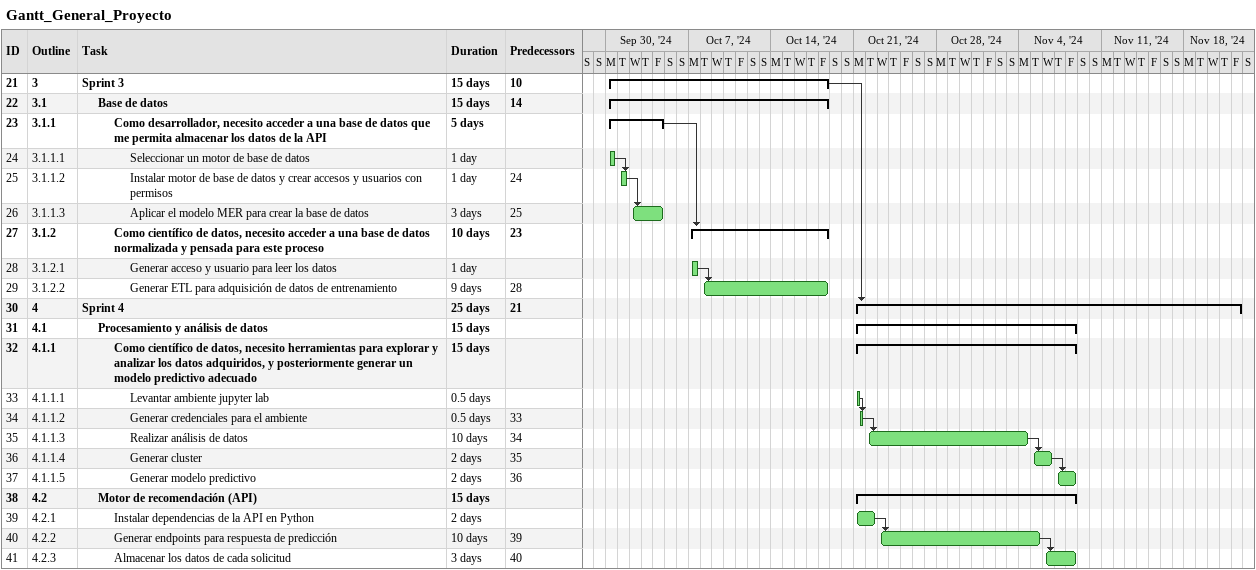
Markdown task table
Gantt_General_Proyecto

| ID | WBS | Task | Duration | Start | Finish | Predecessors |
|---|---|---|---|---|---|---|
| 21 | 3 | **Sprint 3** | 15d | 2024-09-30 | 2024-10-18 | 10 |
| 22 | 3.1 | **Base de datos** | 15d | 2024-09-30 | 2024-10-18 | 14 |
| 23 | 3.1.1 | **Como desarrollador, necesito acceder a una base de datos que me permita almacenar los datos de la API** | 5d | 2024-09-30 | 2024-10-04 |  |
| 24 | 3.1.1.1 | Seleccionar un motor de base de datos | 1d | 2024-09-30 | 2024-09-30 |  |
| 25 | 3.1.1.2 | Instalar motor de base de datos y crear accesos y usuarios con permisos | 1d | 2024-10-01 | 2024-10-01 | 24 |
| 26 | 3.1.1.3 | Aplicar el modelo MER para crear la base de datos | 3d | 2024-10-02 | 2024-10-04 | 25 |
| 27 | 3.1.2 | **Como científico de datos, necesito acceder a una base de datos normalizada y pensada para este proceso** | 10d | 2024-10-07 | 2024-10-18 | 23 |
| 28 | 3.1.2.1 | Generar acceso y usuario para leer los datos | 1d | 2024-10-07 | 2024-10-07 |  |
| 29 | 3.1.2.2 | Generar ETL para adquisición de datos de entrenamiento | 9d | 2024-10-08 | 2024-10-18 | 28 |
| 30 | 4 | **Sprint 4** | 25d | 2024-10-21 | 2024-11-22 | 21 |
| 31 | 4.1 | **Procesamiento y análisis de datos** | 15d | 2024-10-21 | 2024-11-08 |  |
| 32 | 4.1.1 | **Como científico de datos, necesito herramientas para explorar y analizar los datos adquiridos, y posteriormente generar un modelo predictivo adecuado** | 15d | 2024-10-21 | 2024-11-08 |  |
| 33 | 4.1.1.1 | Levantar ambiente jupyter lab | 0.5d | 2024-10-21 | 2024-10-21 |  |
| 34 | 4.1.1.2 | Generar credenciales para el ambiente | 0.5d | 2024-10-21 | 2024-10-21 | 33 |
| 35 | 4.1.1.3 | Realizar análisis de datos | 10d | 2024-10-22 | 2024-11-04 | 34 |
| 36 | 4.1.1.4 | Generar cluster | 2d | 2024-11-05 | 2024-11-06 | 35 |
| 37 | 4.1.1.5 | Generar modelo predictivo | 2d | 2024-11-07 | 2024-11-08 | 36 |
| 38 | 4.2 | **Motor de recomendación (API)** | 15d | 2024-10-21 | 2024-11-08 |  |
| 39 | 4.2.1 | Instalar dependencias de la API en Python | 2d | 2024-10-21 | 2024-10-22 |  |
| 40 | 4.2.2 | Generar endpoints para respuesta de predicción | 10d | 2024-10-23 | 2024-11-05 | 39 |
| 41 | 4.2.3 | Almacenar los datos de cada solicitud | 3d | 2024-11-06 | 2024-11-08 | 40 |
